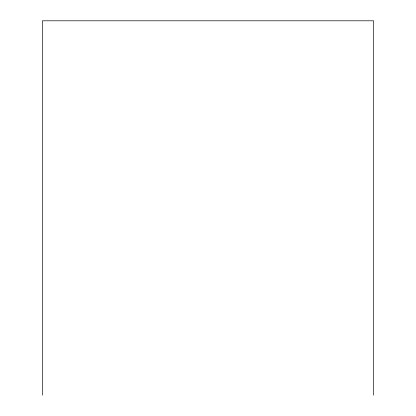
<?xml version="1.0" encoding="UTF-8"?>
<svg xmlns="http://www.w3.org/2000/svg" width="416" height="416" viewBox="0 0 416 416"><rect width="100%" height="100%" fill="white"/><g stroke="black" fill="none" stroke-linecap="round" stroke-linejoin="round"><path stroke-width="0.62" d="M373.61 395.2L373.61 20.8L42.39 20.8L42.39 395.2"/></g></svg>
